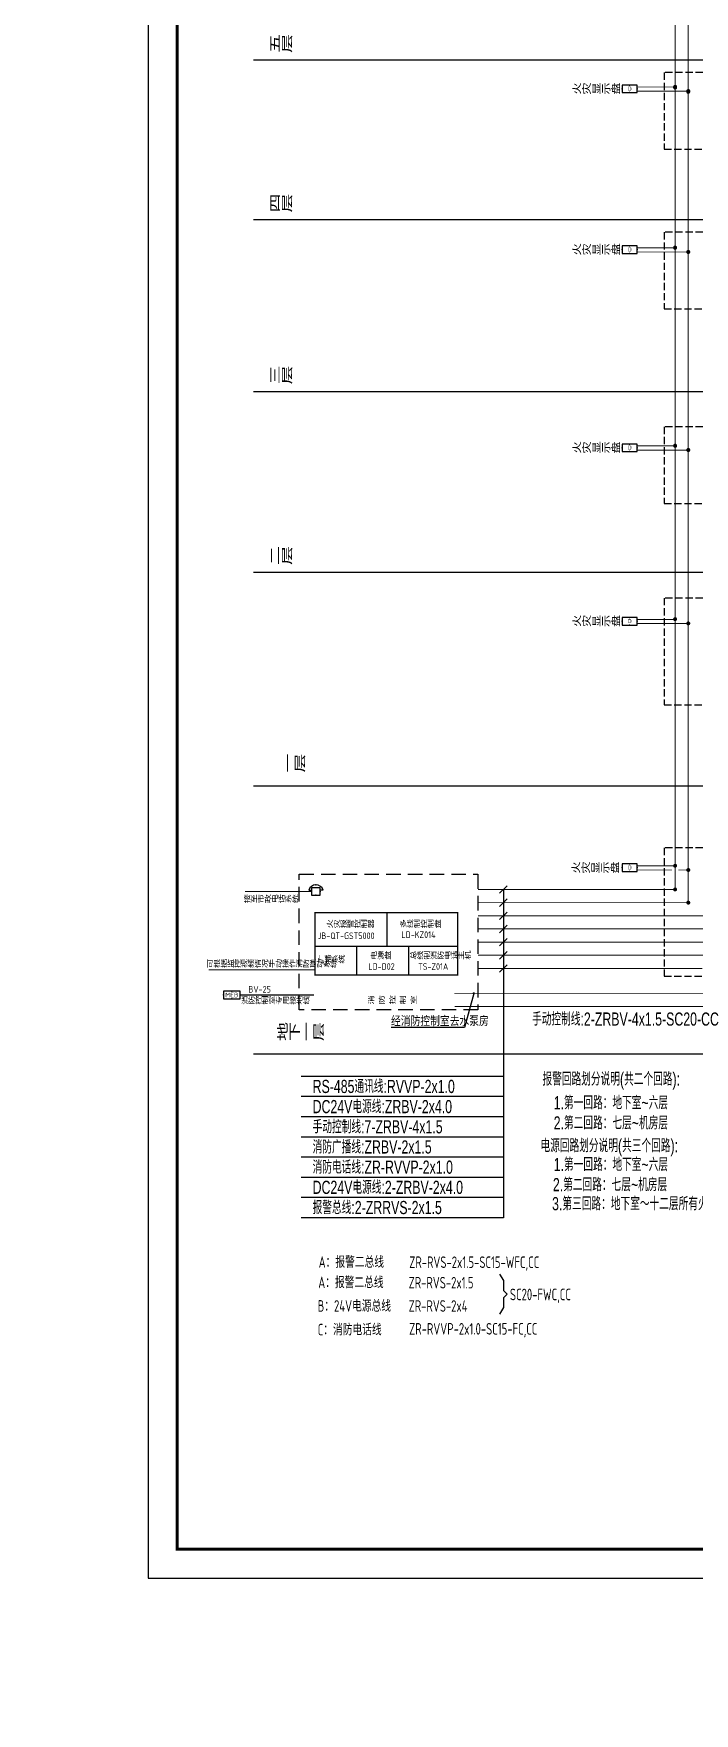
# Model space of a CAD drawing. Extents: x 2166032 to 5302137, y 581493 to 2416206.
# Drawn here: x 2799633 to 2822452, y 800934 to 858945 of the extents above; entities that cross this region are included whole.
import ezdxf
from ezdxf.enums import TextEntityAlignment as Align

# ---------------------------------------------------------------- set-up
doc = ezdxf.new("R2010")
doc.units = 0
doc.header["$LTSCALE"] = 1000
doc.header["$MEASUREMENT"] = 0
for name, pattern in [('ACAD_ISO05W100', [34, 24, -3, 0.5, -3, 0.5, -3]), ('CENTER', [2, 1.25, -0.25, 0.25, -0.25]), ('CONTINOUS', [0]), ('DASH', [0.35, 0.25, -0.1]), ('DASHED', [0.75, 0.5, -0.25]), ('DOTE', [2.42, 2, -0.2, 0.02, -0.2]), ('PHANTOM3', [1.5, 0.625, -0.125, 0.125, -0.125, 0.125, -0.125, 0.125, -0.125])]:
    doc.linetypes.add(name, pattern=pattern)
for name, color, linetype in [('DOTLN', 2, 'Continuous'), ('EQUIP-消防', 3, 'Continuous'), ('EQUIP-照明', 3, 'Continuous'), ('EQUIP-通讯', 3, 'Continuous'), ('SIG_TEXT', 7, 'Continuous'), ('TEL_LEAD', 3, 'Continuous'), ('TEL_TEXT', 7, 'Continuous'), ('TEL_TITLE', 7, 'Continuous'), ('TERM', 2, 'Continuous'), ('WIRE-消防', 4, 'Continuous'), ('WIRE-照明', 1, 'Continuous'), ('WIRE-通讯', 4, 'Continuous'), ('电气标注', 2, 'Continuous')]:
    doc.layers.add(name, color=color, linetype=linetype)
doc.styles.add('_HZTXT', font='！tssdeng.shx', dxfattribs={"width": 0.8, "bigfont": '！tssdchn.shx'})
doc.styles.add('_TCH_DIM', font='tssdeng.shx', dxfattribs={"bigfont": 'tssdchn.shx'})
doc.styles.add('_TCH_LABEL', font='!tssdeng.shx', dxfattribs={"bigfont": '!tssdchn.shx'})
doc.styles.add('_TEL_DIM', font='@tssdeng.shx', dxfattribs={"width": 0.8, "height": 3.5, "bigfont": '!tssdchn.shx'})
doc.styles.add('HZ_TXT', font='tssdeng.shx', dxfattribs={"bigfont": 'tssdchn.shx'})

# ---------------------------------------------------------------- blocks, each defined once
blk = doc.blocks.new('$TelecSys$00000011')
at = {"const_width": 0.5}
blk.add_lwpolyline([(-0.25, 0, 1), (0.25, 0, 1)], format="xyb", close=True, dxfattribs=at)
blk = doc.blocks.new('$equip$00001931')
for p, q in [((0.65, 0.65), (-0.65, 0.65)), ((-0.65, 0.65), (-0.65, 0)), ((-0.65, 0), (0.65, 0)), ((0.65, 0), (0.65, 0.65))]:
    blk.add_line(p, q)
for p in [(-0.65, 0.33), (0, 0.65), (0, 0), (0.65, 0.33)]:
    blk.add_point(p)
at = {"color": 7, "style": '_TEL_DIM'}
blk.add_attdef('$TEXT$', text='', height=0.34, dxfattribs=at).set_placement((0.01, 0.34), align=Align.MIDDLE_CENTER)
at = {"color": 7, "style": '_TEL_DIM', "flags": 1}
blk.add_attdef('A', text='', height=0.00002, dxfattribs=at).set_placement((0, 0), align=Align.MIDDLE_CENTER)
blk = doc.blocks.new('$equip$00001776')
for p, q in [((0.72, 0.66), (-0.72, 0.66)), ((-0.72, 0.66), (-0.72, 0)), ((-0.72, 0), (0.72, 0)), ((0.72, 0), (0.72, 0.66))]:
    blk.add_line(p, q)
for p in [(-0.72, 0.33), (0, 0.66), (0, 0), (0.72, 0.33)]:
    blk.add_point(p)
at = {"color": 7, "style": '_TEL_DIM'}
blk.add_attdef('$TEXT$', text='', height=0.4, dxfattribs=at).set_placement((0, 0.33), align=Align.MIDDLE_CENTER)
at = {"color": 7, "style": '_TEL_DIM', "flags": 1}
blk.add_attdef('A', text='', height=0.00002, dxfattribs=at).set_placement((0, 0), align=Align.MIDDLE_CENTER)
blk = doc.blocks.new('$equip$00001862')
for p, q in [((-0.5, 0.35), (-0.3, 0.35)), ((0.3, 0.5), (-0.3, 0.5)), ((-0.3, 0.5), (-0.3, 0)), ((-0.3, 0), (0.3, 0)), ((0.3, 0), (0.3, 0.5)), ((0.5, 0.35), (0.3, 0.35))]:
    blk.add_line(p, q)
blk.add_arc((0, 0.17), 0.532, 20.016, 159.984)
for p in [(-0.3, 0.25), (0, 0.7), (0, 0), (0.3, 0.25)]:
    blk.add_point(p)
at = {"style": '_TCH_LABEL', "flags": 9}
blk.add_attdef('A', (0, 0), '', height=0.00002, dxfattribs=at)

msp = doc.modelspace()

# ---------------------------------------------------------------- linework, layer by layer
for p, q in [((2815727.1, 829257.9), (2815987.1, 829517.9)), ((2815727.1, 828803.3), (2815987.1, 829063.3)), ((2815727.1, 828348.7), (2815987.1, 828608.7)), ((2815727.1, 827894.2), (2815987.1, 828154.2)), ((2815727.1, 827439.6), (2815987.1, 827699.6)), ((2815727.1, 826985), (2815987.1, 827245)), ((2815727.1, 826530.4), (2815987.1, 826790.4))]:
    msp.add_line(p, q)
msp.add_circle((2604640.5, 1020101.3), 438608.5)
at = {"layer": 'DOTLN', "linetype": 'DASH'}
for points in [[(2821407, 854949.4), (2826593.4, 854949.4), (2826593.4, 857596.8), (2821407, 857596.8)], [(2821407, 849436.9), (2826593.4, 849436.9), (2826593.4, 852084.2), (2821407, 852084.2)], [(2821407, 842717), (2826593.4, 842717), (2826593.4, 845364.3), (2821407, 845364.3)], [(2821407, 835761.9), (2826593.4, 835761.9), (2826593.4, 839451.9), (2821407, 839451.9)], [(2821407, 826391.7), (2826593.4, 826391.7), (2826593.4, 830823.4), (2821407, 830823.4)]]:
    msp.add_lwpolyline(points, close=True, dxfattribs=at)
at = {"layer": 'DOTLN', "linetype": 'DASHED'}
msp.add_lwpolyline([(2808808.9, 825226.2), (2808808.9, 829913), (2814977.6, 829913), (2814977.6, 825226.2)], close=True, dxfattribs=at)
at = {"layer": 'DOTLN', "linetype": 'Continuous', "const_width": 45.5}
for points in [[(2809347.8, 828584), (2809347.8, 827420.4), (2811836.9, 827420.4), (2811836.9, 828584)], [(2811836.9, 828584), (2811836.9, 827420.4), (2814274.4, 827420.4), (2814274.4, 828584)]]:
    msp.add_lwpolyline(points, close=True, dxfattribs=at)
for points in [[(2811836.9, 827420.4), (2809347.8, 827420.4), (2809347.8, 826432.9), (2812381.4, 826432.9)], [(2810790.1, 827420.4), (2810790.1, 826432.9)], [(2812381.4, 826432.9), (2814274.4, 826432.9), (2814274.4, 827420.4), (2811836.9, 827420.4)], [(2812584.3, 827420.4), (2812584.3, 826432.9)]]:
    msp.add_lwpolyline(points, dxfattribs=at)
at = {"layer": 'SIG_TEXT', "color": 7, "linetype": 'CONTINOUS'}
msp.add_lwpolyline([(2815716.7, 816107.9), (2815857, 815887.7), (2815857, 815543.5), (2815985.3, 815417.1), (2815857, 815290.6), (2815857, 814946.4), (2815716.7, 814726.2)], dxfattribs=at)
at = {"layer": 'TEL_LEAD'}
for p, q in [((2814832.3, 825800.8), (2814515.5, 824618.5)), ((2814515.5, 824618.5), (2811975.5, 824618.5))]:
    msp.add_line(p, q, dxfattribs=at)
at = {"layer": 'TEL_LEAD', "const_width": 40}
msp.add_lwpolyline([(2814837.5, 825820.1, 1), (2814827.1, 825781.5, 1)], format="xyb", close=True, dxfattribs=at)
at = {"layer": 'TEL_TITLE'}
msp.add_lwpolyline([(2803593.2, 805607.2), (2862993.2, 805607.2), (2862993.2, 910707.2), (2803593.2, 910707.2)], close=True, dxfattribs=at)
at = {"layer": 'TEL_TITLE', "const_width": 100}
msp.add_lwpolyline([(2804593.2, 806607.2), (2861993.2, 806607.2), (2861993.2, 908207.2), (2804593.2, 908207.2)], close=True, dxfattribs=at)
at = {"layer": 'WIRE-消防', "color": 0, "linetype": 'CONTINOUS', "ltscale": 0.21, "const_width": 32.5}
for points in [[(2821785.9, 901036.9), (2821785.9, 830207.5), (2820483.6, 830207.5)], [(2821831.1, 857101.3), (2820478.8, 857101.3)], [(2821831.1, 851548.4), (2820478.8, 851548.4)], [(2821831.1, 844707.1), (2820478.8, 844707.1)], [(2821831.1, 838716.1), (2820478.8, 838716.1)], [(2821785.9, 830207.5), (2821785.9, 829387.9)], [(2821785.9, 829387.9), (2814977.6, 829387.9)]]:
    msp.add_lwpolyline(points, dxfattribs=at)
at = {"layer": 'WIRE-消防', "color": 6, "linetype": 'CENTER', "ltscale": 0.21, "const_width": 32.5}
for points in [[(2824547.5, 828478.7), (2814977.6, 828478.7)], [(2814169, 825346.2), (2824513.3, 825346.2)]]:
    msp.add_lwpolyline(points, dxfattribs=at)
at = {"layer": 'WIRE-消防', "color": 2, "linetype": 'DOTE', "ltscale": 0.1, "const_width": 32.5}
msp.add_lwpolyline([(2824092.9, 828024.2), (2814977.6, 828024.2)], dxfattribs=at)
at = {"layer": 'WIRE-消防', "linetype": 'ByBlock', "const_width": 32.5}
msp.add_lwpolyline([(2822729.2, 826660.4), (2814977.6, 826660.4)], dxfattribs=at)
at = {"layer": 'WIRE-消防', "color": 5, "linetype": 'ACAD_ISO05W100', "ltscale": 0.03, "const_width": 32.5}
msp.add_lwpolyline([(2814160.7, 825800.8), (2839289.2, 825800.8)], dxfattribs=at)
at = {"layer": 'WIRE-照明', "linetype": 'DASH', "const_width": 32.5}
for points in [[(2822240.5, 900890.2), (2822240.5, 830060.9), (2821898.4, 830060.9)], [(2822285.7, 856954.7), (2820478.8, 856954.7)], [(2822285.7, 851401.8), (2820478.8, 851401.8)], [(2822285.7, 844560.5), (2820478.8, 844560.5)], [(2822285.7, 838569.5), (2820478.8, 838569.5)], [(2821673.4, 830060.9), (2820483.6, 830060.9)], [(2822240.5, 830060.9), (2822240.5, 828933.3)], [(2822240.5, 828933.3), (2814977.6, 828933.3)], [(2823183.7, 827115), (2814977.6, 827115)]]:
    msp.add_lwpolyline(points, dxfattribs=at)
at = {"layer": 'WIRE-照明', "color": 3, "linetype": 'Continuous', "const_width": 35}
msp.add_lwpolyline([(2809232.5, 829318.1), (2806937, 829318.1)], dxfattribs=at)
at = {"layer": 'WIRE-照明', "color": 4, "linetype": 'Continuous', "const_width": 35}
for points in [[(2805676.5, 826614.6), (2809347.8, 826614.6)], [(2809313.5, 825744.1), (2806765.5, 825744.1)]]:
    msp.add_lwpolyline(points, dxfattribs=at)
at = {"layer": 'WIRE-通讯', "linetype": 'PHANTOM3', "const_width": 32.5}
msp.add_lwpolyline([(2823638.3, 827569.6), (2814977.6, 827569.6)], dxfattribs=at)
at = {"layer": '电气标注', "linetype": 'ByBlock', "ltscale": 0.5}
for p, q in [((2807226.3, 858034.3), (2849099.8, 858034.3)), ((2807226.3, 852521.8), (2849099.8, 852521.8)), ((2807226.3, 846584.4), (2849099.8, 846584.4)), ((2807226.3, 840350.2), (2849099.8, 840350.2)), ((2807226.3, 832962.8), (2849099.8, 832962.8)), ((2815857.1, 829387.9), (2815857.1, 818052)), ((2807226.3, 823717), (2849099.8, 823717)), ((2815857.1, 822930.9), (2808873.5, 822930.9)), ((2815857.1, 822233.9), (2808873.5, 822233.9)), ((2815857.1, 821536.9), (2808873.5, 821536.9)), ((2815857.1, 820839.9), (2808873.5, 820839.9)), ((2815857.1, 820143), (2808873.5, 820143)), ((2815857.1, 819446), (2808873.5, 819446)), ((2815857.1, 818749), (2808873.5, 818749)), ((2815857.1, 818052), (2808873.5, 818052))]:
    msp.add_line(p, q, dxfattribs=at)

# ---------------------------------------------------------------- block references
at = {"layer": 'EQUIP-消防', "xscale": 400, "yscale": 400, "zscale": 400}
for p in [(2820216.3, 856905.4), (2820216.3, 851352.5), (2820216.3, 844511.3), (2820216.3, 838520.2), (2820216.3, 830011.6)]:
    msp.add_blockref('$equip$00001931', p, dxfattribs=at).add_auto_attribs({'$TEXT$': 'D'})
at = {"layer": 'EQUIP-照明', "xscale": 400, "yscale": 400, "zscale": 400}
msp.add_blockref('$equip$00001776', (2806477.5, 825612.1), dxfattribs=at).add_auto_attribs({'$TEXT$': 'MEB'})
at = {"layer": 'EQUIP-通讯', "color": 4, "xscale": 500, "yscale": 500, "zscale": 500}
msp.add_blockref('$equip$00001862', (2809382.5, 829193.1), dxfattribs=at)
at = {"layer": 'TERM', "linetype": 'ByBlock', "ltscale": 0.5}
for p, xscale, yscale, zscale in [((2821785.9, 857109), 136.5, 136.5, 136.5), ((2821785.9, 857078.5), 136.5, 136.5, 136.5), ((2821785.9, 857109), 91, 91, 91), ((2821785.9, 857078.5), 91, 91, 91), ((2822240.5, 856962.4), 136.5, 136.5, 136.5), ((2822240.5, 856931.9), 136.5, 136.5, 136.5), ((2822240.5, 856962.4), 91, 91, 91), ((2822240.5, 856931.9), 91, 91, 91), ((2821785.9, 851556.1), 136.5, 136.5, 136.5), ((2821785.9, 851548.4), 136.5, 136.5, 136.5), ((2821785.9, 851556.1), 91, 91, 91), ((2821785.9, 851548.4), 91, 91, 91), ((2822240.5, 851409.5), 136.5, 136.5, 136.5), ((2822240.5, 851401.8), 136.5, 136.5, 136.5), ((2822240.5, 851409.5), 91, 91, 91), ((2822240.5, 851401.8), 91, 91, 91), ((2821785.9, 844714.8), 136.5, 136.5, 136.5), ((2821785.9, 844707.1), 136.5, 136.5, 136.5), ((2821785.9, 844714.8), 91, 91, 91), ((2821785.9, 844707.1), 91, 91, 91), ((2822240.5, 844568.2), 136.5, 136.5, 136.5), ((2822240.5, 844560.5), 136.5, 136.5, 136.5), ((2822240.5, 844568.2), 91, 91, 91), ((2822240.5, 844560.5), 91, 91, 91), ((2821785.9, 838723.8), 136.5, 136.5, 136.5), ((2821785.9, 838723.8), 91, 91, 91), ((2822240.5, 838577.2), 136.5, 136.5, 136.5), ((2822240.5, 838577.2), 91, 91, 91), ((2821785.9, 830207.5), 136.5, 136.5, 136.5), ((2821785.9, 830207.5), 91, 91, 91), ((2822240.5, 830060.9), 136.5, 136.5, 136.5), ((2822240.5, 830060.9), 91, 91, 91), ((2821785.9, 829387.9), 136.5, 136.5, 136.5), ((2821785.9, 829387.9), 91, 91, 91), ((2822240.5, 828933.3), 136.5, 136.5, 136.5), ((2822240.5, 828933.3), 91, 91, 91)]:
    msp.add_blockref('$TelecSys$00000011', p, dxfattribs=dict(at, xscale=xscale, yscale=yscale, zscale=zscale))

# ---------------------------------------------------------------- texts
at = {"layer": 'SIG_TEXT', "color": 7, "linetype": 'CONTINOUS', "style": 'HZ_TXT', "width": 0.7}
for s, p in [('A：报警二总线 ', (2809477.1, 816321.6)), ('ZR-RVS-2x1.5-SC15-WFC,CC', (2812605.3, 816316.5)), ('A：报警二总线 ', (2809462.7, 815618.8)), ('ZR-RVS-2x1.5', (2812583.7, 815609)), ('B：24V电源总线 ', (2809443.4, 814806.3)), ('ZR-RVS-2x4', (2812584.2, 814804.6)), ('SC20-FWC,CC', (2816081.7, 815201.6)), ('C：消防电话线 ', (2809444, 813988.9)), ('ZR-RVVP-2x1.0-SC15-FC,CC', (2812601.4, 814015.1))]:
    msp.add_text(s, height=400, dxfattribs=at).set_placement(p)
at = {"layer": 'TEL_TEXT', "style": '_TEL_DIM', "width": 0.8}
for s, p in [('接至市政电话系统', (2806890.1, 828926.3)), ('JB-QT-GST5000', (2809447.2, 827675.5)), ('火灾报警控制器', (2809744.9, 828060.6)), ('多线制控制盘', (2812280.8, 828063.1)), ('LD-KZ014', (2812335, 827713.5)), ('可根据监控视频情况手动操作消防联动系统', (2805607, 826691.1)), ('广播系统', (2809438.4, 826844.1)), ('LD-D02', (2811192.9, 826612.3)), ('电源盘', (2811264.4, 826972.8)), ('总线制消防电话主机', (2812619.8, 826976.2)), ('TS-Z01A', (2812913.3, 826612.3)), ('消防控制室专用接地线', (2806803.5, 825424.6)), ('BV-25', (2807049, 825825.6)), ('消 防 控 制 室', (2811170.1, 825432.1))]:
    msp.add_text(s, height=227.5, dxfattribs=at).set_placement(p)
at = {"layer": 'TEL_TEXT', "style": '_TCH_DIM'}
msp.add_text('经消防控制室去水泵房', height=337.59, dxfattribs=at).set_placement((2811975.5, 824668.5))
at = {"layer": '电气标注', "linetype": 'ByBlock', "style": '_TEL_DIM', "width": 0.8}
for s, height, p in [('五层', 546, (2807755.1, 858306.6)), ('火灾显示盘', 350, (2818220.3, 856855)), ('四层', 546, (2807755.1, 852794)), ('火灾显示盘', 350, (2818220.3, 851302.1)), ('三层', 546, (2807755.1, 846856.7)), ('火灾显示盘', 350, (2818220.3, 844460.9)), ('二层', 546, (2807755.1, 840622.5)), ('火灾显示盘', 350, (2818220.3, 838469.8)), ('一层', 546, (2808201, 833453.1)), ('火灾显示盘', 350, (2818190, 829953.5)), ('地下一层', 546, (2808016.8, 824180.7))]:
    msp.add_text(s, height=height, dxfattribs=at).set_placement(p)
at = {"layer": '电气标注', "color": 2, "style": '_HZTXT', "width": 0.7}
for s, p in [('手动控制线:2-ZRBV-4x1.5-SC20-CC', (2816845.4, 824685.9, -341.5)), ('RS-485通讯线:RVVP-2x1.0', (2809268.4, 822359.2, -341.5)), ('报警回路划分说明(共二个回路):', (2817206.3, 822614.6)), ('DC24V电源线:ZRBV-2x4.0', (2809268.4, 821662.2, -341.5)), ('1.第一回路：地下室~六层', (2817593, 821796.5)), ('手动控制线:7-ZRBV-4x1.5', (2809268.4, 820965.2, -341.5)), ('2.第二回路：七层~机房层', (2817593, 821099.6)), ('消防广播线:ZRBV-2x1.5', (2809268.4, 820268.2, -341.5)), ('电源回路划分说明(共三个回路):', (2817137, 820314.9)), ('消防电话线:ZR-RVVP-2x1.0', (2809268.4, 819571.3, -341.5)), ('1.第一回路：地下室~六层', (2817593, 819663.9)), ('DC24V电源线:2-ZRBV-2x4.0', (2809268.4, 818874.3, -341.5)), ('2.第二回路：七层~机房层', (2817565, 818967)), ('报警总线:2-ZRRVS-2x1.5', (2809268.4, 818177.3, -341.5)), ('3.第三回路：地下室～十二层所有火灾显示盘', (2817537.5, 818310.3))]:
    msp.add_text(s, height=455, dxfattribs=at).set_placement(p)

doc.saveas('drawing.dxf')
